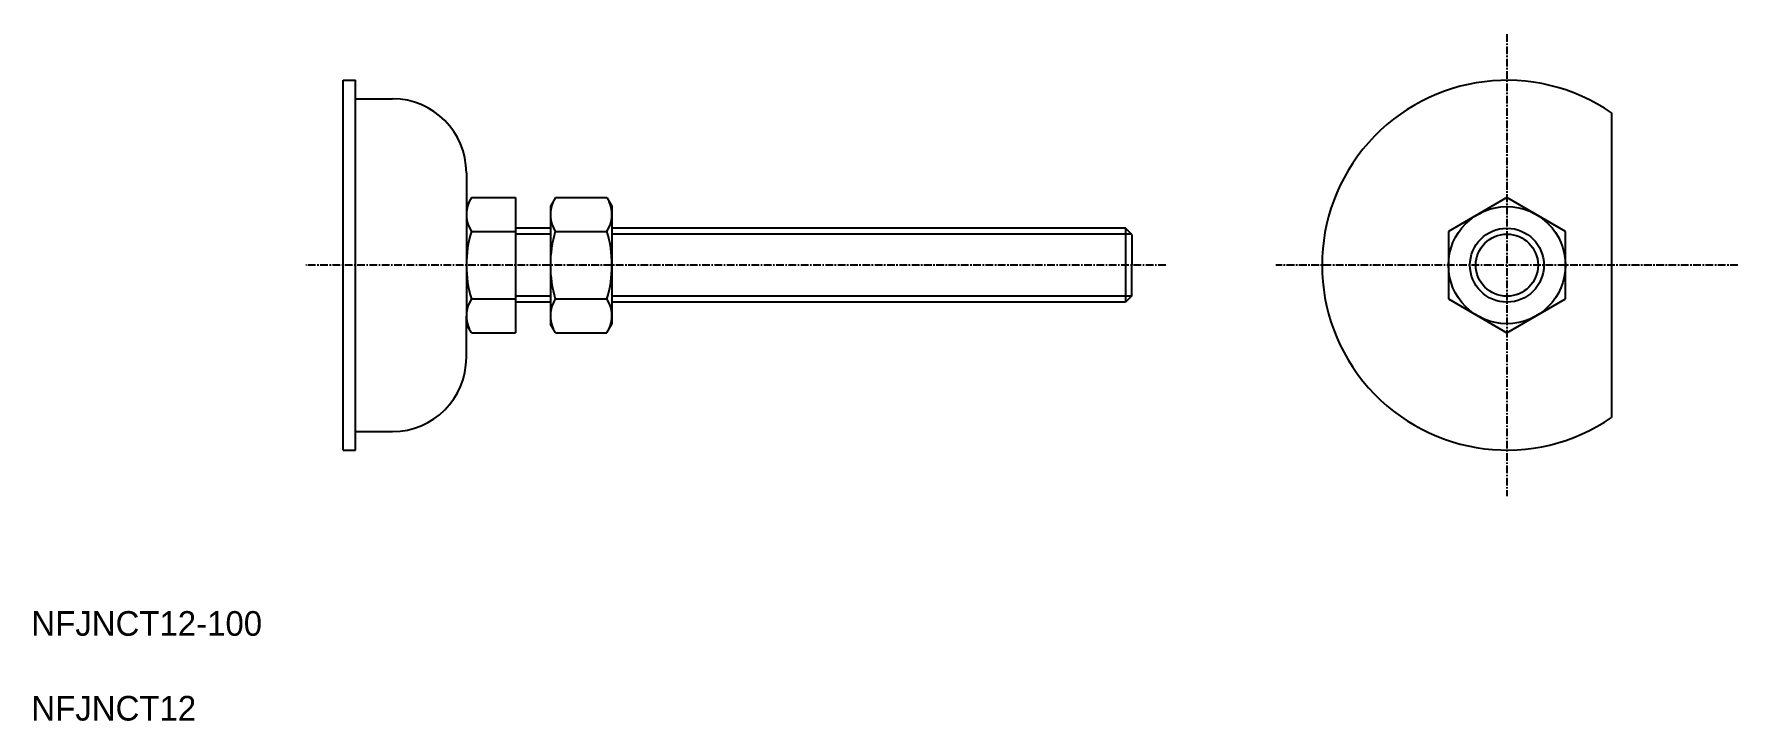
# Model space of a CAD drawing. Extents: x 0 to 277, y 0 to 111.
import ezdxf

# ---------------------------------------------------------------- set-up
doc = ezdxf.new("R2010")
doc.units = 0
doc.linetypes.add('CENTER', pattern=[2, 1.25, -0.25, 0.25, -0.25])
doc.layers.get('0').update_dxf_attribs({"linetype": 'CONTINUOUS'})
doc.layers.add('CENTER', color=1, linetype='CENTER')

msp = doc.modelspace()

# ---------------------------------------------------------------- linework, layer by layer
at = {"color": 7, "linetype": 'CONTINUOUS'}
for p, q in [((50.61, 43.9), (50.61, 103.9)), ((50.61, 103.9), (52.61, 103.9)), ((52.61, 43.9), (52.61, 103.9)), ((52.61, 100.9), (58.61, 100.9)), ((256.51, 98.62), (256.51, 49.18)), ((70.61, 88.9), (70.61, 82.18)), ((71.42, 84.87), (70.61, 83.48)), ((70.61, 83.48), (70.61, 64.33)), ((71.42, 84.87), (78.61, 84.87)), ((78.61, 84.87), (78.61, 62.93)), ((85.05, 84.87), (84.24, 83.48)), ((84.24, 83.48), (84.24, 64.33)), ((85.05, 84.87), (93.43, 84.87)), ((93.43, 84.87), (94.24, 83.48)), ((94.24, 83.48), (94.24, 64.33)), ((239.51, 84.87), (230.01, 79.39)), ((249.01, 79.39), (239.51, 84.87)), ((71.42, 79.39), (78.61, 79.39)), ((84.24, 79.9), (78.61, 79.9)), ((85.05, 79.39), (93.43, 79.39)), ((177.61, 79.9), (94.24, 79.9)), ((177.61, 79.9), (177.61, 67.9)), ((178.61, 78.9), (177.61, 79.9)), ((178.61, 78.9), (178.61, 73.9)), ((230.01, 79.39), (230.01, 68.42)), ((249.01, 68.42), (249.01, 79.39)), ((71.42, 68.42), (78.61, 68.42)), ((84.24, 67.9), (78.61, 67.9)), ((85.05, 68.42), (93.43, 68.42)), ((177.61, 67.9), (94.24, 67.9)), ((178.61, 68.9), (177.61, 67.9)), ((230.01, 68.42), (239.51, 62.93)), ((239.51, 62.93), (249.01, 68.42)), ((70.61, 58.9), (70.61, 65.62)), ((71.42, 62.93), (70.61, 64.33)), ((85.05, 62.93), (84.24, 64.33)), ((93.43, 62.93), (94.24, 64.33)), ((71.42, 62.93), (78.61, 62.93)), ((85.05, 62.93), (93.43, 62.93)), ((52.61, 46.9), (58.61, 46.9)), ((50.61, 43.9), (52.61, 43.9))]:
    msp.add_line(p, q, dxfattribs=at)
at = {"color": 3, "linetype": 'CONTINUOUS'}
for p, q in [((84.24, 78.95), (78.61, 78.95)), ((178.56, 78.95), (94.24, 78.95)), ((84.24, 68.85), (78.61, 68.85)), ((178.56, 68.85), (94.24, 68.85))]:
    msp.add_line(p, q, dxfattribs=at)
msp.add_line((178.61, 68.9), (178.61, 73.9))
at = {"color": 7, "linetype": 'CONTINUOUS'}
for radius in [9.5, 6]:
    msp.add_circle((239.51, 73.9), radius, dxfattribs=at)
at = {"color": 3, "linetype": 'CONTINUOUS'}
msp.add_circle((239.51, 73.9), 5.05, dxfattribs=at)
at = {"color": 7, "linetype": 'CONTINUOUS'}
for centre, radius, start, end in [((239.51, 73.9), 30, 55.4819, 304.5181), ((58.61, 88.9), 12, 0, 90), ((75.76, 82.15), 5.15, 155.8654, 212.4896), ((89.39, 82.15), 5.15, 155.8654, 212.4896), ((89.09, 82.15), 5.15, 327.5104, 24.1346), ((89.69, 73.9), 19.08, 163.2925, 196.7075), ((103.32, 73.9), 19.08, 163.2925, 196.7075), ((75.16, 73.9), 19.08, 343.2925, 16.7075), ((75.76, 65.65), 5.15, 147.5104, 204.1346), ((89.39, 65.65), 5.15, 147.5104, 204.1346), ((89.09, 65.65), 5.15, 335.8654, 32.4896), ((58.61, 58.9), 12, 270, 0)]:
    msp.add_arc(centre, radius, start, end, dxfattribs=at)
at = {"layer": 'CENTER', "color": 1, "linetype": 'CENTER'}
for p, q in [((239.51, 111.4), (239.51, 36.4)), ((184.14, 73.9), (44.57, 73.9)), ((277.01, 73.9), (202.01, 73.9))]:
    msp.add_line(p, q, dxfattribs=at)

# ---------------------------------------------------------------- texts
at = {"color": 7, "linetype": 'CONTINUOUS'}
for s, p in [('NFJNCT12-100', (0, 13.76)), ('NFJNCT12', (0, 0))]:
    msp.add_text(s, height=4, dxfattribs=at).set_placement(p)

doc.saveas('drawing.dxf')
